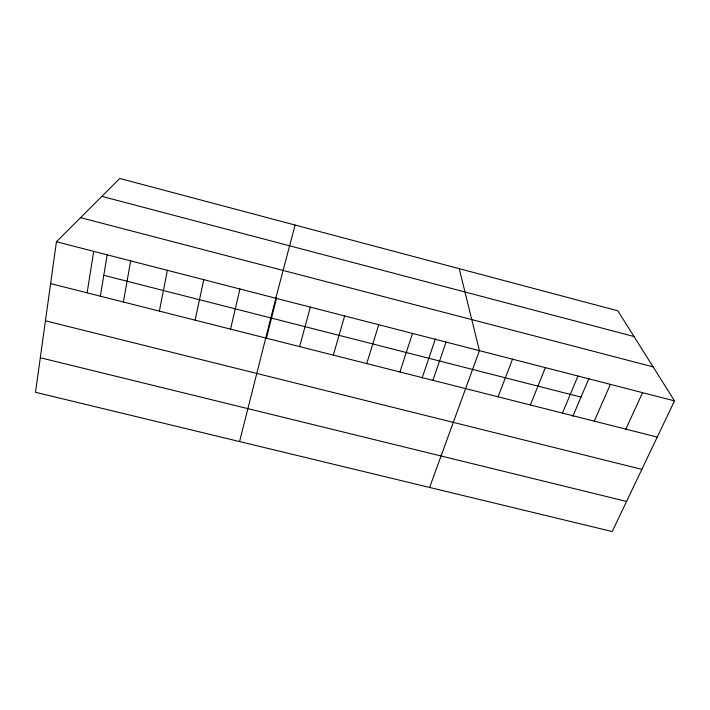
<?xml version="1.0" encoding="UTF-8"?>
<svg xmlns="http://www.w3.org/2000/svg" width="710" height="710" viewBox="0 0 710 710"><rect width="100%" height="100%" fill="white"/><g stroke="black" fill="none" stroke-linecap="round" stroke-linejoin="round"><path stroke-width="1.06" d="M56.436 241.755L35.5 392.293L612.215 531.541L674.5 400.884L617.815 310.802L119.759 178.459L56.436 241.755L674.5 400.884M87.144 292.839L93.693 251.349M100.35 296.265L107.201 254.659M123.389 302.016L130.667 260.863M159.377 311.122L167.365 270.315M195.09 320.157L203.779 279.687M230.537 329.129L239.918 288.997M239.563 441.567L275.791 298.227L295.076 225.043M266.294 338.741L276.634 297.907M299.638 346.604L310.341 307.128M333.301 355.124L344.652 315.959M366.733 363.582L378.705 324.727M399.916 371.978L412.519 333.434M422.077 378.146L435.434 338.803M432.878 380.32L446.093 342.078M429.612 487.45L479.419 350.66L459.237 268.664M498.101 396.819L512.514 359.18M530.37 404.984L545.369 367.638M562.418 413.096L577.993 376.043M572.828 416.282L589.007 378.35M594.252 421.145L610.387 384.376M625.856 429.142L642.559 392.665M40.301 357.742L626.566 501.455M45.44 320.813L641.867 469.354M50.614 283.601L657.247 437.085M103.802 275.294L581.002 397.112M80.549 217.65L653.085 366.848M101.85 196.359L633.995 336.513"/></g></svg>
